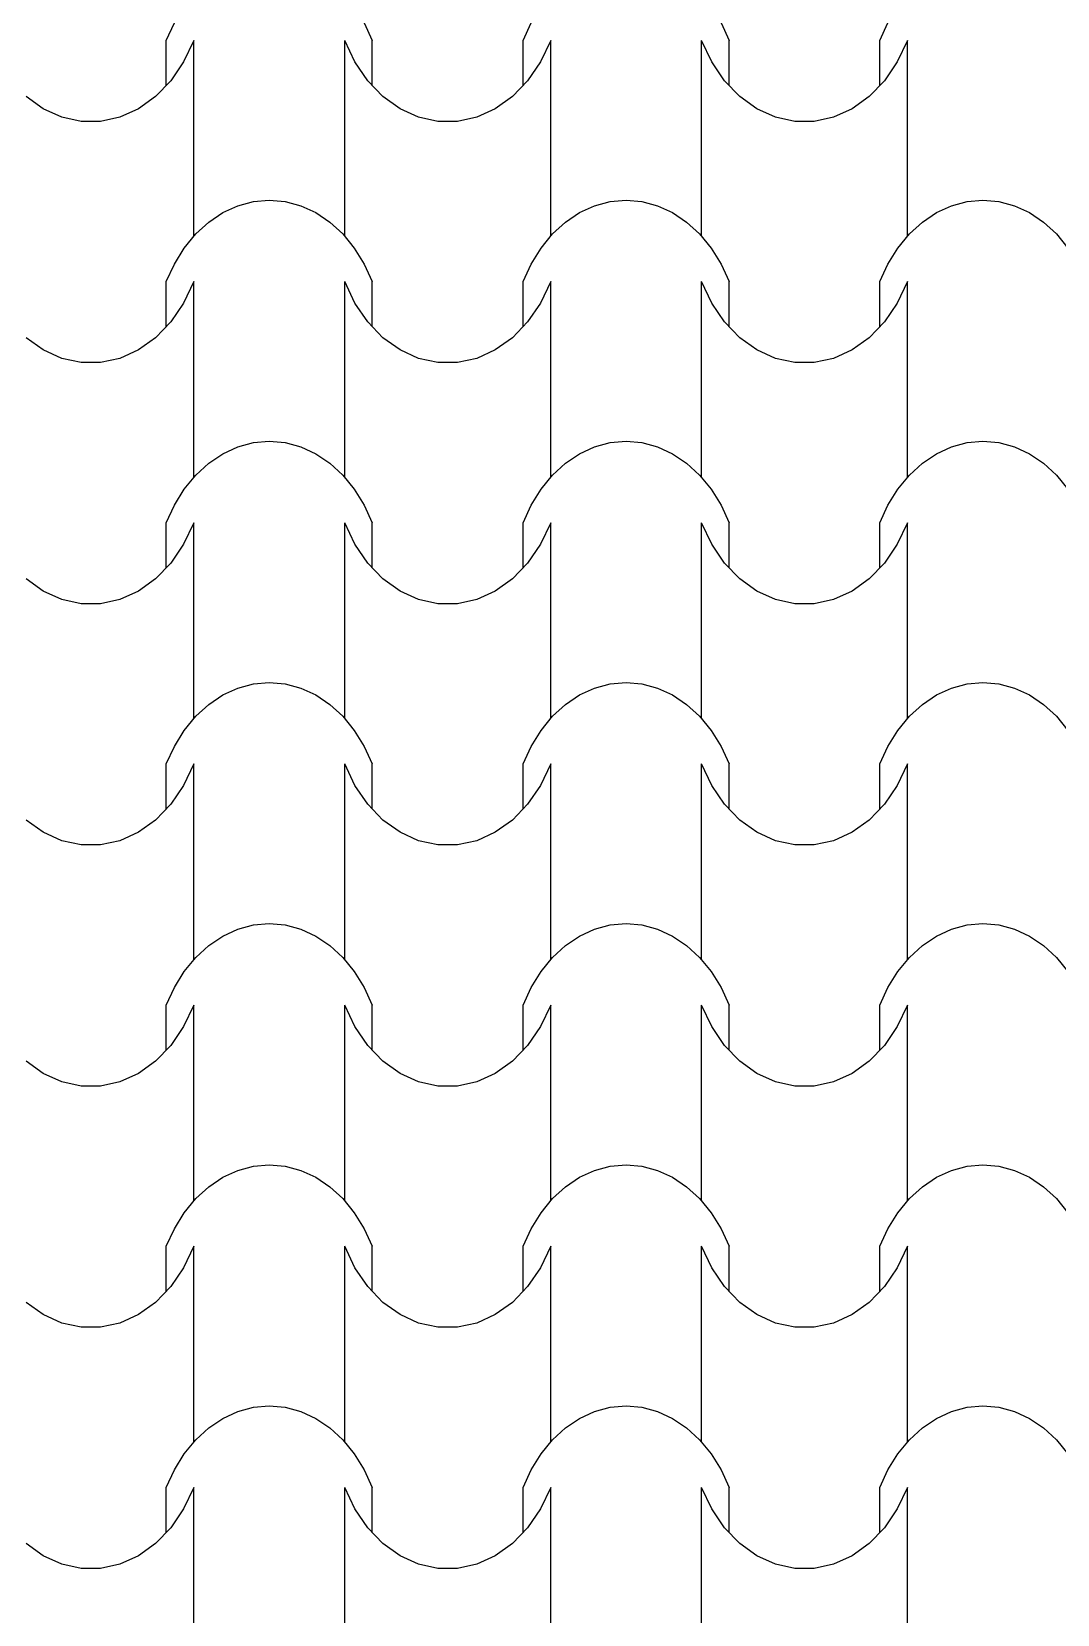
# Model space of a CAD drawing. Header units: millimetres. Extents: x 42452 to 2852333, y -419346 to 834876.
# Drawn here: x 2634989 to 2636931, y 666458 to 669453 of the extents above; entities that cross this region are included whole.
import ezdxf

# ---------------------------------------------------------------- set-up
doc = ezdxf.new("R2010")
doc.units = ezdxf.units.MM
doc.layers.add('memar', color=7, linetype='Continuous', lineweight=25)

msp = doc.modelspace()

# ---------------------------------------------------------------- linework, layer by layer
at = {"layer": 'memar', "color": 7, "linetype": 'Continuous', "lineweight": 25}
for p, q in [((2635244.28369, 669436.6031), (2635259.57311, 669469.84712)), ((2635619.02873, 669469.84712), (2635634.31815, 669436.6031)), ((2635919.84319, 669436.6031), (2635935.13261, 669469.84712)), ((2636294.58822, 669469.84712), (2636309.87764, 669436.6031)), ((2636595.40268, 669436.6031), (2636610.6921, 669469.84712)), ((2635244.28369, 669351.5191), (2635244.28369, 669436.6031)), ((2635296.5384, 669436.6031), (2635277.21924, 669396.0939)), ((2635296.5384, 669251.52941), (2635296.5384, 669436.6031)), ((2635582.06344, 669251.52941), (2635582.06344, 669436.6031)), ((2635601.3826, 669396.0939), (2635582.06344, 669436.6031)), ((2635634.31815, 669351.5191), (2635634.31815, 669436.6031)), ((2635919.84319, 669351.5191), (2635919.84319, 669436.6031)), ((2635972.0979, 669436.6031), (2635952.77873, 669396.0939)), ((2635972.0979, 669251.52941), (2635972.0979, 669436.6031)), ((2636257.62293, 669251.52941), (2636257.62293, 669436.6031)), ((2636276.9421, 669396.0939), (2636257.62293, 669436.6031)), ((2636309.87764, 669351.5191), (2636309.87764, 669436.6031)), ((2636595.40268, 669351.5191), (2636595.40268, 669436.6031)), ((2636647.65739, 669436.6031), (2636628.33823, 669396.0939)), ((2636647.65739, 669251.52941), (2636647.65739, 669436.6031)), ((2635277.21924, 669396.0939), (2635252.8015, 669360.36396)), ((2635625.80034, 669360.36396), (2635601.3826, 669396.0939)), ((2635952.77873, 669396.0939), (2635928.361, 669360.36396)), ((2636301.35983, 669360.36396), (2636276.9421, 669396.0939)), ((2636628.33823, 669396.0939), (2636603.92049, 669360.36396)), ((2635252.8015, 669360.36396), (2635223.99377, 669330.45013)), ((2635654.60807, 669330.45013), (2635625.80034, 669360.36396)), ((2635928.361, 669360.36396), (2635899.55327, 669330.45013)), ((2636330.16756, 669330.45013), (2636301.35983, 669360.36396)), ((2636603.92049, 669360.36396), (2636575.11276, 669330.45013)), ((2635011.41033, 669307.22049), (2634979.04857, 669330.45013)), ((2635223.99377, 669330.45013), (2635191.63202, 669307.22049)), ((2635686.96982, 669307.22049), (2635654.60807, 669330.45013)), ((2635899.55327, 669330.45013), (2635867.19152, 669307.22049)), ((2636362.52931, 669307.22049), (2636330.16756, 669330.45013)), ((2636575.11276, 669330.45013), (2636542.75101, 669307.22049)), ((2635046.387, 669291.34912), (2635011.41033, 669307.22049)), ((2635082.96361, 669283.29659), (2635046.387, 669291.34912)), ((2635156.65535, 669291.34912), (2635120.07874, 669283.29659)), ((2635191.63202, 669307.22049), (2635156.65535, 669291.34912)), ((2635721.94649, 669291.34912), (2635686.96982, 669307.22049)), ((2635758.5231, 669283.29659), (2635721.94649, 669291.34912)), ((2635832.21484, 669291.34912), (2635795.63823, 669283.29659)), ((2635867.19152, 669307.22049), (2635832.21484, 669291.34912)), ((2636397.50599, 669291.34912), (2636362.52931, 669307.22049)), ((2636434.0826, 669283.29659), (2636397.50599, 669291.34912)), ((2636507.77434, 669291.34912), (2636471.19773, 669283.29659)), ((2636542.75101, 669307.22049), (2636507.77434, 669291.34912)), ((2635101.52117, 669283.29659), (2635082.96361, 669283.29659)), ((2635120.07874, 669283.29659), (2635101.52117, 669283.29659)), ((2635777.08067, 669283.29659), (2635758.5231, 669283.29659)), ((2635795.63823, 669283.29659), (2635777.08067, 669283.29659)), ((2636452.64016, 669283.29659), (2636434.0826, 669283.29659)), ((2636471.19773, 669283.29659), (2636452.64016, 669283.29659)), ((2635296.5384, 669066.45572), (2635296.5384, 669251.52941)), ((2635582.06344, 669066.45572), (2635582.06344, 669251.52941)), ((2635972.0979, 669066.45572), (2635972.0979, 669251.52941)), ((2636257.62293, 669066.45572), (2636257.62293, 669251.52941)), ((2636647.65739, 669066.45572), (2636647.65739, 669251.52941)), ((2635324.62069, 669092.87159), (2635351.30972, 669110.85079)), ((2635351.30972, 669110.85079), (2635379.68578, 669123.9451)), ((2635379.68578, 669123.9451), (2635409.20484, 669131.90348)), ((2635409.20484, 669131.90348), (2635439.30092, 669134.57334)), ((2635439.30092, 669134.57334), (2635469.397, 669131.90348)), ((2635469.397, 669131.90348), (2635498.91606, 669123.9451)), ((2635498.91606, 669123.9451), (2635527.29213, 669110.85079)), ((2635527.29213, 669110.85079), (2635553.98115, 669092.87159)), ((2636000.18018, 669092.87159), (2636026.86921, 669110.85079)), ((2636026.86921, 669110.85079), (2636055.24528, 669123.9451)), ((2636055.24528, 669123.9451), (2636084.76433, 669131.90348)), ((2636084.76433, 669131.90348), (2636114.86041, 669134.57334)), ((2636114.86041, 669134.57334), (2636144.9565, 669131.90348)), ((2636144.9565, 669131.90348), (2636174.47555, 669123.9451)), ((2636174.47555, 669123.9451), (2636202.85162, 669110.85079)), ((2636202.85162, 669110.85079), (2636229.54065, 669092.87159)), ((2636675.73968, 669092.87159), (2636702.4287, 669110.85079)), ((2636702.4287, 669110.85079), (2636730.80477, 669123.9451)), ((2636730.80477, 669123.9451), (2636760.32383, 669131.90348)), ((2636760.32383, 669131.90348), (2636790.41991, 669134.57334)), ((2636790.41991, 669134.57334), (2636820.51599, 669131.90348)), ((2636820.51599, 669131.90348), (2636850.03505, 669123.9451)), ((2636850.03505, 669123.9451), (2636878.41111, 669110.85079)), ((2636878.41111, 669110.85079), (2636905.10014, 669092.87159)), ((2635300.13041, 669070.35222), (2635324.62069, 669092.87159)), ((2635553.98115, 669092.87159), (2635578.47143, 669070.35222)), ((2635975.6899, 669070.35222), (2636000.18018, 669092.87159)), ((2636229.54065, 669092.87159), (2636254.03093, 669070.35222)), ((2636651.2494, 669070.35222), (2636675.73968, 669092.87159)), ((2636905.10014, 669092.87159), (2636929.59042, 669070.35222)), ((2635278.30842, 669043.72445), (2635300.13041, 669070.35222)), ((2635578.47143, 669070.35222), (2635600.29342, 669043.72445)), ((2635953.86791, 669043.72445), (2635975.6899, 669070.35222)), ((2636254.03093, 669070.35222), (2636275.85292, 669043.72445)), ((2636629.42741, 669043.72445), (2636651.2494, 669070.35222)), ((2636929.59042, 669070.35222), (2636951.41241, 669043.72445)), ((2635259.57311, 669013.49879), (2635278.30842, 669043.72445)), ((2635600.29342, 669043.72445), (2635619.02873, 669013.49879)), ((2635935.13261, 669013.49879), (2635953.86791, 669043.72445)), ((2636275.85292, 669043.72445), (2636294.58822, 669013.49879)), ((2636610.6921, 669013.49879), (2636629.42741, 669043.72445)), ((2635244.28369, 668980.25476), (2635259.57311, 669013.49879)), ((2635619.02873, 669013.49879), (2635634.31815, 668980.25476)), ((2635919.84319, 668980.25476), (2635935.13261, 669013.49879)), ((2636294.58822, 669013.49879), (2636309.87764, 668980.25476)), ((2636595.40268, 668980.25476), (2636610.6921, 669013.49879)), ((2635244.28369, 668895.17076), (2635244.28369, 668980.25476)), ((2635296.5384, 668980.25476), (2635277.21924, 668939.74556)), ((2635296.5384, 668795.18107), (2635296.5384, 668980.25476)), ((2635582.06344, 668795.18107), (2635582.06344, 668980.25476)), ((2635601.3826, 668939.74556), (2635582.06344, 668980.25476)), ((2635634.31815, 668895.17076), (2635634.31815, 668980.25476)), ((2635919.84319, 668895.17076), (2635919.84319, 668980.25476)), ((2635972.0979, 668980.25476), (2635952.77873, 668939.74556)), ((2635972.0979, 668795.18107), (2635972.0979, 668980.25476)), ((2636257.62293, 668795.18107), (2636257.62293, 668980.25476)), ((2636276.9421, 668939.74556), (2636257.62293, 668980.25476)), ((2636309.87764, 668895.17076), (2636309.87764, 668980.25476)), ((2636595.40268, 668895.17076), (2636595.40268, 668980.25476)), ((2636647.65739, 668980.25476), (2636628.33823, 668939.74556)), ((2636647.65739, 668795.18107), (2636647.65739, 668980.25476)), ((2635277.21924, 668939.74556), (2635252.8015, 668904.01562)), ((2635625.80034, 668904.01562), (2635601.3826, 668939.74556)), ((2635952.77873, 668939.74556), (2635928.361, 668904.01562)), ((2636301.35983, 668904.01562), (2636276.9421, 668939.74556)), ((2636628.33823, 668939.74556), (2636603.92049, 668904.01562)), ((2635252.8015, 668904.01562), (2635223.99377, 668874.1018)), ((2635654.60807, 668874.1018), (2635625.80034, 668904.01562)), ((2635928.361, 668904.01562), (2635899.55327, 668874.1018)), ((2636330.16756, 668874.1018), (2636301.35983, 668904.01562)), ((2636603.92049, 668904.01562), (2636575.11276, 668874.1018)), ((2635011.41033, 668850.87215), (2634979.04857, 668874.1018)), ((2635223.99377, 668874.1018), (2635191.63202, 668850.87215)), ((2635686.96982, 668850.87215), (2635654.60807, 668874.1018)), ((2635899.55327, 668874.1018), (2635867.19152, 668850.87215)), ((2636362.52931, 668850.87215), (2636330.16756, 668874.1018)), ((2636575.11276, 668874.1018), (2636542.75101, 668850.87215)), ((2635046.387, 668835.00078), (2635011.41033, 668850.87215)), ((2635191.63202, 668850.87215), (2635156.65535, 668835.00078)), ((2635721.94649, 668835.00078), (2635686.96982, 668850.87215)), ((2635867.19152, 668850.87215), (2635832.21484, 668835.00078)), ((2636397.50599, 668835.00078), (2636362.52931, 668850.87215)), ((2636542.75101, 668850.87215), (2636507.77434, 668835.00078)), ((2635082.96361, 668826.94826), (2635046.387, 668835.00078)), ((2635101.52117, 668826.94826), (2635082.96361, 668826.94826)), ((2635120.07874, 668826.94826), (2635101.52117, 668826.94826)), ((2635156.65535, 668835.00078), (2635120.07874, 668826.94826)), ((2635758.5231, 668826.94826), (2635721.94649, 668835.00078)), ((2635777.08067, 668826.94826), (2635758.5231, 668826.94826)), ((2635795.63823, 668826.94826), (2635777.08067, 668826.94826)), ((2635832.21484, 668835.00078), (2635795.63823, 668826.94826)), ((2636434.0826, 668826.94826), (2636397.50599, 668835.00078)), ((2636452.64016, 668826.94826), (2636434.0826, 668826.94826)), ((2636471.19773, 668826.94826), (2636452.64016, 668826.94826)), ((2636507.77434, 668835.00078), (2636471.19773, 668826.94826)), ((2635296.5384, 668610.10739), (2635296.5384, 668795.18107)), ((2635582.06344, 668610.10739), (2635582.06344, 668795.18107)), ((2635972.0979, 668610.10739), (2635972.0979, 668795.18107)), ((2636257.62293, 668610.10739), (2636257.62293, 668795.18107)), ((2636647.65739, 668610.10739), (2636647.65739, 668795.18107)), ((2635351.30972, 668654.50245), (2635379.68578, 668667.59677)), ((2635379.68578, 668667.59677), (2635409.20484, 668675.55514)), ((2635409.20484, 668675.55514), (2635439.30092, 668678.225)), ((2635439.30092, 668678.225), (2635469.397, 668675.55514)), ((2635469.397, 668675.55514), (2635498.91606, 668667.59677)), ((2635498.91606, 668667.59677), (2635527.29213, 668654.50245)), ((2636026.86921, 668654.50245), (2636055.24528, 668667.59677)), ((2636055.24528, 668667.59677), (2636084.76433, 668675.55514)), ((2636084.76433, 668675.55514), (2636114.86041, 668678.225)), ((2636114.86041, 668678.225), (2636144.9565, 668675.55514)), ((2636144.9565, 668675.55514), (2636174.47555, 668667.59677)), ((2636174.47555, 668667.59677), (2636202.85162, 668654.50245)), ((2636702.4287, 668654.50245), (2636730.80477, 668667.59677)), ((2636730.80477, 668667.59677), (2636760.32383, 668675.55514)), ((2636760.32383, 668675.55514), (2636790.41991, 668678.225)), ((2636790.41991, 668678.225), (2636820.51599, 668675.55514)), ((2636820.51599, 668675.55514), (2636850.03505, 668667.59677)), ((2636850.03505, 668667.59677), (2636878.41111, 668654.50245)), ((2635300.13041, 668614.00389), (2635324.62069, 668636.52326)), ((2635324.62069, 668636.52326), (2635351.30972, 668654.50245)), ((2635527.29213, 668654.50245), (2635553.98115, 668636.52326)), ((2635553.98115, 668636.52326), (2635578.47143, 668614.00389)), ((2635975.6899, 668614.00389), (2636000.18018, 668636.52326)), ((2636000.18018, 668636.52326), (2636026.86921, 668654.50245)), ((2636202.85162, 668654.50245), (2636229.54065, 668636.52326)), ((2636229.54065, 668636.52326), (2636254.03093, 668614.00389)), ((2636651.2494, 668614.00389), (2636675.73968, 668636.52326)), ((2636675.73968, 668636.52326), (2636702.4287, 668654.50245)), ((2636878.41111, 668654.50245), (2636905.10014, 668636.52326)), ((2636905.10014, 668636.52326), (2636929.59042, 668614.00389)), ((2635278.30842, 668587.37611), (2635300.13041, 668614.00389)), ((2635578.47143, 668614.00389), (2635600.29342, 668587.37611)), ((2635953.86791, 668587.37611), (2635975.6899, 668614.00389)), ((2636254.03093, 668614.00389), (2636275.85292, 668587.37611)), ((2636629.42741, 668587.37611), (2636651.2494, 668614.00389)), ((2636929.59042, 668614.00389), (2636951.41241, 668587.37611)), ((2635259.57311, 668557.15045), (2635278.30842, 668587.37611)), ((2635600.29342, 668587.37611), (2635619.02873, 668557.15045)), ((2635935.13261, 668557.15045), (2635953.86791, 668587.37611)), ((2636275.85292, 668587.37611), (2636294.58822, 668557.15045)), ((2636610.6921, 668557.15045), (2636629.42741, 668587.37611)), ((2635244.28369, 668523.90642), (2635259.57311, 668557.15045)), ((2635619.02873, 668557.15045), (2635634.31815, 668523.90642)), ((2635919.84319, 668523.90642), (2635935.13261, 668557.15045)), ((2636294.58822, 668557.15045), (2636309.87764, 668523.90642)), ((2636595.40268, 668523.90642), (2636610.6921, 668557.15045)), ((2635244.28369, 668438.82243), (2635244.28369, 668523.90642)), ((2635296.5384, 668523.90642), (2635277.21924, 668483.39722)), ((2635296.5384, 668338.83274), (2635296.5384, 668523.90642)), ((2635582.06344, 668338.83274), (2635582.06344, 668523.90642)), ((2635601.3826, 668483.39722), (2635582.06344, 668523.90642)), ((2635634.31815, 668438.82243), (2635634.31815, 668523.90642)), ((2635919.84319, 668438.82243), (2635919.84319, 668523.90642)), ((2635972.0979, 668523.90642), (2635952.77873, 668483.39722)), ((2635972.0979, 668338.83274), (2635972.0979, 668523.90642)), ((2636257.62293, 668338.83274), (2636257.62293, 668523.90642)), ((2636276.9421, 668483.39722), (2636257.62293, 668523.90642)), ((2636309.87764, 668438.82243), (2636309.87764, 668523.90642)), ((2636595.40268, 668438.82243), (2636595.40268, 668523.90642)), ((2636647.65739, 668523.90642), (2636628.33823, 668483.39722)), ((2636647.65739, 668338.83274), (2636647.65739, 668523.90642)), ((2635277.21924, 668483.39722), (2635252.8015, 668447.66729)), ((2635625.80034, 668447.66729), (2635601.3826, 668483.39722)), ((2635952.77873, 668483.39722), (2635928.361, 668447.66729)), ((2636301.35983, 668447.66729), (2636276.9421, 668483.39722)), ((2636628.33823, 668483.39722), (2636603.92049, 668447.66729)), ((2635252.8015, 668447.66729), (2635223.99377, 668417.75346)), ((2635654.60807, 668417.75346), (2635625.80034, 668447.66729)), ((2635928.361, 668447.66729), (2635899.55327, 668417.75346)), ((2636330.16756, 668417.75346), (2636301.35983, 668447.66729)), ((2636603.92049, 668447.66729), (2636575.11276, 668417.75346)), ((2635011.41033, 668394.52381), (2634979.04857, 668417.75346)), ((2635046.387, 668378.65244), (2635011.41033, 668394.52381)), ((2635191.63202, 668394.52381), (2635156.65535, 668378.65244)), ((2635223.99377, 668417.75346), (2635191.63202, 668394.52381)), ((2635686.96982, 668394.52381), (2635654.60807, 668417.75346)), ((2635721.94649, 668378.65244), (2635686.96982, 668394.52381)), ((2635867.19152, 668394.52381), (2635832.21484, 668378.65244)), ((2635899.55327, 668417.75346), (2635867.19152, 668394.52381)), ((2636362.52931, 668394.52381), (2636330.16756, 668417.75346)), ((2636397.50599, 668378.65244), (2636362.52931, 668394.52381)), ((2636542.75101, 668394.52381), (2636507.77434, 668378.65244)), ((2636575.11276, 668417.75346), (2636542.75101, 668394.52381)), ((2635082.96361, 668370.59992), (2635046.387, 668378.65244)), ((2635101.52117, 668370.59992), (2635082.96361, 668370.59992)), ((2635120.07874, 668370.59992), (2635101.52117, 668370.59992)), ((2635156.65535, 668378.65244), (2635120.07874, 668370.59992)), ((2635758.5231, 668370.59992), (2635721.94649, 668378.65244)), ((2635777.08067, 668370.59992), (2635758.5231, 668370.59992)), ((2635795.63823, 668370.59992), (2635777.08067, 668370.59992)), ((2635832.21484, 668378.65244), (2635795.63823, 668370.59992)), ((2636434.0826, 668370.59992), (2636397.50599, 668378.65244)), ((2636452.64016, 668370.59992), (2636434.0826, 668370.59992)), ((2636471.19773, 668370.59992), (2636452.64016, 668370.59992)), ((2636507.77434, 668378.65244), (2636471.19773, 668370.59992)), ((2635296.5384, 668153.75905), (2635296.5384, 668338.83274)), ((2635582.06344, 668153.75905), (2635582.06344, 668338.83274)), ((2635972.0979, 668153.75905), (2635972.0979, 668338.83274)), ((2636257.62293, 668153.75905), (2636257.62293, 668338.83274)), ((2636647.65739, 668153.75905), (2636647.65739, 668338.83274)), ((2635379.68578, 668211.24843), (2635409.20484, 668219.20681)), ((2635409.20484, 668219.20681), (2635439.30092, 668221.87666)), ((2635439.30092, 668221.87666), (2635469.397, 668219.20681)), ((2635469.397, 668219.20681), (2635498.91606, 668211.24843)), ((2636055.24528, 668211.24843), (2636084.76433, 668219.20681)), ((2636084.76433, 668219.20681), (2636114.86041, 668221.87666)), ((2636114.86041, 668221.87666), (2636144.9565, 668219.20681)), ((2636144.9565, 668219.20681), (2636174.47555, 668211.24843)), ((2636730.80477, 668211.24843), (2636760.32383, 668219.20681)), ((2636760.32383, 668219.20681), (2636790.41991, 668221.87666)), ((2636790.41991, 668221.87666), (2636820.51599, 668219.20681)), ((2636820.51599, 668219.20681), (2636850.03505, 668211.24843)), ((2635324.62069, 668180.17492), (2635351.30972, 668198.15412)), ((2635351.30972, 668198.15412), (2635379.68578, 668211.24843)), ((2635498.91606, 668211.24843), (2635527.29213, 668198.15412)), ((2635527.29213, 668198.15412), (2635553.98115, 668180.17492)), ((2636000.18018, 668180.17492), (2636026.86921, 668198.15412)), ((2636026.86921, 668198.15412), (2636055.24528, 668211.24843)), ((2636174.47555, 668211.24843), (2636202.85162, 668198.15412)), ((2636202.85162, 668198.15412), (2636229.54065, 668180.17492)), ((2636675.73968, 668180.17492), (2636702.4287, 668198.15412)), ((2636702.4287, 668198.15412), (2636730.80477, 668211.24843)), ((2636850.03505, 668211.24843), (2636878.41111, 668198.15412)), ((2636878.41111, 668198.15412), (2636905.10014, 668180.17492)), ((2635278.30842, 668131.02777), (2635300.13041, 668157.65555)), ((2635300.13041, 668157.65555), (2635324.62069, 668180.17492)), ((2635553.98115, 668180.17492), (2635578.47143, 668157.65555)), ((2635578.47143, 668157.65555), (2635600.29342, 668131.02777)), ((2635953.86791, 668131.02777), (2635975.6899, 668157.65555)), ((2635975.6899, 668157.65555), (2636000.18018, 668180.17492)), ((2636229.54065, 668180.17492), (2636254.03093, 668157.65555)), ((2636254.03093, 668157.65555), (2636275.85292, 668131.02777)), ((2636629.42741, 668131.02777), (2636651.2494, 668157.65555)), ((2636651.2494, 668157.65555), (2636675.73968, 668180.17492)), ((2636905.10014, 668180.17492), (2636929.59042, 668157.65555)), ((2636929.59042, 668157.65555), (2636951.41241, 668131.02777)), ((2635259.57311, 668100.80211), (2635278.30842, 668131.02777)), ((2635600.29342, 668131.02777), (2635619.02873, 668100.80211)), ((2635935.13261, 668100.80211), (2635953.86791, 668131.02777)), ((2636275.85292, 668131.02777), (2636294.58822, 668100.80211)), ((2636610.6921, 668100.80211), (2636629.42741, 668131.02777)), ((2635244.28369, 668067.55809), (2635259.57311, 668100.80211)), ((2635619.02873, 668100.80211), (2635634.31815, 668067.55809)), ((2635919.84319, 668067.55809), (2635935.13261, 668100.80211)), ((2636294.58822, 668100.80211), (2636309.87764, 668067.55809)), ((2636595.40268, 668067.55809), (2636610.6921, 668100.80211)), ((2635244.28369, 667982.47409), (2635244.28369, 668067.55809)), ((2635296.5384, 668067.55809), (2635277.21924, 668027.04888)), ((2635296.5384, 667882.4844), (2635296.5384, 668067.55809)), ((2635582.06344, 667882.4844), (2635582.06344, 668067.55809)), ((2635601.3826, 668027.04888), (2635582.06344, 668067.55809)), ((2635634.31815, 667982.47409), (2635634.31815, 668067.55809)), ((2635919.84319, 667982.47409), (2635919.84319, 668067.55809)), ((2635972.0979, 668067.55809), (2635952.77873, 668027.04888)), ((2635972.0979, 667882.4844), (2635972.0979, 668067.55809)), ((2636257.62293, 667882.4844), (2636257.62293, 668067.55809)), ((2636276.9421, 668027.04888), (2636257.62293, 668067.55809)), ((2636309.87764, 667982.47409), (2636309.87764, 668067.55809)), ((2636595.40268, 667982.47409), (2636595.40268, 668067.55809)), ((2636647.65739, 668067.55809), (2636628.33823, 668027.04888)), ((2636647.65739, 667882.4844), (2636647.65739, 668067.55809)), ((2635277.21924, 668027.04888), (2635252.8015, 667991.31895)), ((2635625.80034, 667991.31895), (2635601.3826, 668027.04888)), ((2635952.77873, 668027.04888), (2635928.361, 667991.31895)), ((2636301.35983, 667991.31895), (2636276.9421, 668027.04888)), ((2636628.33823, 668027.04888), (2636603.92049, 667991.31895)), ((2635252.8015, 667991.31895), (2635223.99377, 667961.40512)), ((2635654.60807, 667961.40512), (2635625.80034, 667991.31895)), ((2635928.361, 667991.31895), (2635899.55327, 667961.40512)), ((2636330.16756, 667961.40512), (2636301.35983, 667991.31895)), ((2636603.92049, 667991.31895), (2636575.11276, 667961.40512)), ((2635011.41033, 667938.17548), (2634979.04857, 667961.40512)), ((2635223.99377, 667961.40512), (2635191.63202, 667938.17548)), ((2635686.96982, 667938.17548), (2635654.60807, 667961.40512)), ((2635899.55327, 667961.40512), (2635867.19152, 667938.17548)), ((2636362.52931, 667938.17548), (2636330.16756, 667961.40512)), ((2636575.11276, 667961.40512), (2636542.75101, 667938.17548)), ((2635046.387, 667922.30411), (2635011.41033, 667938.17548)), ((2635082.96361, 667914.25158), (2635046.387, 667922.30411)), ((2635101.52117, 667914.25158), (2635082.96361, 667914.25158)), ((2635120.07874, 667914.25158), (2635101.52117, 667914.25158)), ((2635156.65535, 667922.30411), (2635120.07874, 667914.25158)), ((2635191.63202, 667938.17548), (2635156.65535, 667922.30411)), ((2635721.94649, 667922.30411), (2635686.96982, 667938.17548)), ((2635758.5231, 667914.25158), (2635721.94649, 667922.30411)), ((2635777.08067, 667914.25158), (2635758.5231, 667914.25158)), ((2635795.63823, 667914.25158), (2635777.08067, 667914.25158)), ((2635832.21484, 667922.30411), (2635795.63823, 667914.25158)), ((2635867.19152, 667938.17548), (2635832.21484, 667922.30411)), ((2636397.50599, 667922.30411), (2636362.52931, 667938.17548)), ((2636434.0826, 667914.25158), (2636397.50599, 667922.30411)), ((2636452.64016, 667914.25158), (2636434.0826, 667914.25158)), ((2636471.19773, 667914.25158), (2636452.64016, 667914.25158)), ((2636507.77434, 667922.30411), (2636471.19773, 667914.25158)), ((2636542.75101, 667938.17548), (2636507.77434, 667922.30411)), ((2635296.5384, 667697.41071), (2635296.5384, 667882.4844)), ((2635582.06344, 667697.41071), (2635582.06344, 667882.4844)), ((2635972.0979, 667697.41071), (2635972.0979, 667882.4844)), ((2636257.62293, 667697.41071), (2636257.62293, 667882.4844)), ((2636647.65739, 667697.41071), (2636647.65739, 667882.4844)), ((2635409.20484, 667762.85847), (2635439.30092, 667765.52833)), ((2635439.30092, 667765.52833), (2635469.397, 667762.85847)), ((2636084.76433, 667762.85847), (2636114.86041, 667765.52833)), ((2636114.86041, 667765.52833), (2636144.9565, 667762.85847)), ((2636760.32383, 667762.85847), (2636790.41991, 667765.52833)), ((2636790.41991, 667765.52833), (2636820.51599, 667762.85847)), ((2635324.62069, 667723.82658), (2635351.30972, 667741.80578)), ((2635351.30972, 667741.80578), (2635379.68578, 667754.90009)), ((2635379.68578, 667754.90009), (2635409.20484, 667762.85847)), ((2635469.397, 667762.85847), (2635498.91606, 667754.90009)), ((2635498.91606, 667754.90009), (2635527.29213, 667741.80578)), ((2635527.29213, 667741.80578), (2635553.98115, 667723.82658)), ((2636000.18018, 667723.82658), (2636026.86921, 667741.80578)), ((2636026.86921, 667741.80578), (2636055.24528, 667754.90009)), ((2636055.24528, 667754.90009), (2636084.76433, 667762.85847)), ((2636144.9565, 667762.85847), (2636174.47555, 667754.90009)), ((2636174.47555, 667754.90009), (2636202.85162, 667741.80578)), ((2636202.85162, 667741.80578), (2636229.54065, 667723.82658)), ((2636675.73968, 667723.82658), (2636702.4287, 667741.80578)), ((2636702.4287, 667741.80578), (2636730.80477, 667754.90009)), ((2636730.80477, 667754.90009), (2636760.32383, 667762.85847)), ((2636820.51599, 667762.85847), (2636850.03505, 667754.90009)), ((2636850.03505, 667754.90009), (2636878.41111, 667741.80578)), ((2636878.41111, 667741.80578), (2636905.10014, 667723.82658)), ((2635300.13041, 667701.30721), (2635324.62069, 667723.82658)), ((2635553.98115, 667723.82658), (2635578.47143, 667701.30721)), ((2635975.6899, 667701.30721), (2636000.18018, 667723.82658)), ((2636229.54065, 667723.82658), (2636254.03093, 667701.30721)), ((2636651.2494, 667701.30721), (2636675.73968, 667723.82658)), ((2636905.10014, 667723.82658), (2636929.59042, 667701.30721)), ((2635259.57311, 667644.45378), (2635278.30842, 667674.67944)), ((2635278.30842, 667674.67944), (2635300.13041, 667701.30721)), ((2635578.47143, 667701.30721), (2635600.29342, 667674.67944)), ((2635600.29342, 667674.67944), (2635619.02873, 667644.45378)), ((2635935.13261, 667644.45378), (2635953.86791, 667674.67944)), ((2635953.86791, 667674.67944), (2635975.6899, 667701.30721)), ((2636254.03093, 667701.30721), (2636275.85292, 667674.67944)), ((2636275.85292, 667674.67944), (2636294.58822, 667644.45378)), ((2636610.6921, 667644.45378), (2636629.42741, 667674.67944)), ((2636629.42741, 667674.67944), (2636651.2494, 667701.30721)), ((2636929.59042, 667701.30721), (2636951.41241, 667674.67944)), ((2635244.28369, 667611.20975), (2635259.57311, 667644.45378)), ((2635619.02873, 667644.45378), (2635634.31815, 667611.20975)), ((2635919.84319, 667611.20975), (2635935.13261, 667644.45378)), ((2636294.58822, 667644.45378), (2636309.87764, 667611.20975)), ((2636595.40268, 667611.20975), (2636610.6921, 667644.45378)), ((2635244.28369, 667526.12575), (2635244.28369, 667611.20975)), ((2635296.5384, 667611.20975), (2635277.21924, 667570.70055)), ((2635296.5384, 667426.13606), (2635296.5384, 667611.20975)), ((2635582.06344, 667426.13606), (2635582.06344, 667611.20975)), ((2635601.3826, 667570.70055), (2635582.06344, 667611.20975)), ((2635634.31815, 667526.12575), (2635634.31815, 667611.20975)), ((2635919.84319, 667526.12575), (2635919.84319, 667611.20975)), ((2635972.0979, 667611.20975), (2635952.77873, 667570.70055)), ((2635972.0979, 667426.13606), (2635972.0979, 667611.20975)), ((2636257.62293, 667426.13606), (2636257.62293, 667611.20975)), ((2636276.9421, 667570.70055), (2636257.62293, 667611.20975)), ((2636309.87764, 667526.12575), (2636309.87764, 667611.20975)), ((2636595.40268, 667526.12575), (2636595.40268, 667611.20975)), ((2636647.65739, 667611.20975), (2636628.33823, 667570.70055)), ((2636647.65739, 667426.13606), (2636647.65739, 667611.20975)), ((2635277.21924, 667570.70055), (2635252.8015, 667534.97061)), ((2635625.80034, 667534.97061), (2635601.3826, 667570.70055)), ((2635952.77873, 667570.70055), (2635928.361, 667534.97061)), ((2636301.35983, 667534.97061), (2636276.9421, 667570.70055)), ((2636628.33823, 667570.70055), (2636603.92049, 667534.97061)), ((2635252.8015, 667534.97061), (2635223.99377, 667505.05679)), ((2635654.60807, 667505.05679), (2635625.80034, 667534.97061)), ((2635928.361, 667534.97061), (2635899.55327, 667505.05679)), ((2636330.16756, 667505.05679), (2636301.35983, 667534.97061)), ((2636603.92049, 667534.97061), (2636575.11276, 667505.05679)), ((2635011.41033, 667481.82714), (2634979.04857, 667505.05679)), ((2635223.99377, 667505.05679), (2635191.63202, 667481.82714)), ((2635686.96982, 667481.82714), (2635654.60807, 667505.05679)), ((2635899.55327, 667505.05679), (2635867.19152, 667481.82714)), ((2636362.52931, 667481.82714), (2636330.16756, 667505.05679)), ((2636575.11276, 667505.05679), (2636542.75101, 667481.82714)), ((2635046.387, 667465.95577), (2635011.41033, 667481.82714)), ((2635082.96361, 667457.90325), (2635046.387, 667465.95577)), ((2635156.65535, 667465.95577), (2635120.07874, 667457.90325)), ((2635191.63202, 667481.82714), (2635156.65535, 667465.95577)), ((2635721.94649, 667465.95577), (2635686.96982, 667481.82714)), ((2635758.5231, 667457.90325), (2635721.94649, 667465.95577)), ((2635832.21484, 667465.95577), (2635795.63823, 667457.90325)), ((2635867.19152, 667481.82714), (2635832.21484, 667465.95577)), ((2636397.50599, 667465.95577), (2636362.52931, 667481.82714)), ((2636434.0826, 667457.90325), (2636397.50599, 667465.95577)), ((2636507.77434, 667465.95577), (2636471.19773, 667457.90325)), ((2636542.75101, 667481.82714), (2636507.77434, 667465.95577)), ((2635101.52117, 667457.90325), (2635082.96361, 667457.90325)), ((2635120.07874, 667457.90325), (2635101.52117, 667457.90325)), ((2635777.08067, 667457.90325), (2635758.5231, 667457.90325)), ((2635795.63823, 667457.90325), (2635777.08067, 667457.90325)), ((2636452.64016, 667457.90325), (2636434.0826, 667457.90325)), ((2636471.19773, 667457.90325), (2636452.64016, 667457.90325)), ((2635296.5384, 667241.06238), (2635296.5384, 667426.13606)), ((2635582.06344, 667241.06238), (2635582.06344, 667426.13606)), ((2635972.0979, 667241.06238), (2635972.0979, 667426.13606)), ((2636257.62293, 667241.06238), (2636257.62293, 667426.13606)), ((2636647.65739, 667241.06238), (2636647.65739, 667426.13606)), ((2635324.62069, 667267.47824), (2635351.30972, 667285.45744)), ((2635351.30972, 667285.45744), (2635379.68578, 667298.55176)), ((2635379.68578, 667298.55176), (2635409.20484, 667306.51013)), ((2635409.20484, 667306.51013), (2635439.30092, 667309.17999)), ((2635439.30092, 667309.17999), (2635469.397, 667306.51013)), ((2635469.397, 667306.51013), (2635498.91606, 667298.55176)), ((2635498.91606, 667298.55176), (2635527.29213, 667285.45744)), ((2635527.29213, 667285.45744), (2635553.98115, 667267.47824)), ((2636000.18018, 667267.47824), (2636026.86921, 667285.45744)), ((2636026.86921, 667285.45744), (2636055.24528, 667298.55176)), ((2636055.24528, 667298.55176), (2636084.76433, 667306.51013)), ((2636084.76433, 667306.51013), (2636114.86041, 667309.17999)), ((2636114.86041, 667309.17999), (2636144.9565, 667306.51013)), ((2636144.9565, 667306.51013), (2636174.47555, 667298.55176)), ((2636174.47555, 667298.55176), (2636202.85162, 667285.45744)), ((2636202.85162, 667285.45744), (2636229.54065, 667267.47824)), ((2636675.73968, 667267.47824), (2636702.4287, 667285.45744)), ((2636702.4287, 667285.45744), (2636730.80477, 667298.55176)), ((2636730.80477, 667298.55176), (2636760.32383, 667306.51013)), ((2636760.32383, 667306.51013), (2636790.41991, 667309.17999)), ((2636790.41991, 667309.17999), (2636820.51599, 667306.51013)), ((2636820.51599, 667306.51013), (2636850.03505, 667298.55176)), ((2636850.03505, 667298.55176), (2636878.41111, 667285.45744)), ((2636878.41111, 667285.45744), (2636905.10014, 667267.47824)), ((2635300.13041, 667244.95888), (2635324.62069, 667267.47824)), ((2635553.98115, 667267.47824), (2635578.47143, 667244.95888)), ((2635975.6899, 667244.95888), (2636000.18018, 667267.47824)), ((2636229.54065, 667267.47824), (2636254.03093, 667244.95888)), ((2636651.2494, 667244.95888), (2636675.73968, 667267.47824)), ((2636905.10014, 667267.47824), (2636929.59042, 667244.95888)), ((2635278.30842, 667218.3311), (2635300.13041, 667244.95888)), ((2635578.47143, 667244.95888), (2635600.29342, 667218.3311)), ((2635953.86791, 667218.3311), (2635975.6899, 667244.95888)), ((2636254.03093, 667244.95888), (2636275.85292, 667218.3311)), ((2636629.42741, 667218.3311), (2636651.2494, 667244.95888)), ((2636929.59042, 667244.95888), (2636951.41241, 667218.3311)), ((2635259.57311, 667188.10544), (2635278.30842, 667218.3311)), ((2635600.29342, 667218.3311), (2635619.02873, 667188.10544)), ((2635935.13261, 667188.10544), (2635953.86791, 667218.3311)), ((2636275.85292, 667218.3311), (2636294.58822, 667188.10544)), ((2636610.6921, 667188.10544), (2636629.42741, 667218.3311)), ((2635244.28369, 667154.86141), (2635259.57311, 667188.10544)), ((2635619.02873, 667188.10544), (2635634.31815, 667154.86141)), ((2635919.84319, 667154.86141), (2635935.13261, 667188.10544)), ((2636294.58822, 667188.10544), (2636309.87764, 667154.86141)), ((2636595.40268, 667154.86141), (2636610.6921, 667188.10544)), ((2635244.28369, 667069.77742), (2635244.28369, 667154.86141)), ((2635296.5384, 667154.86141), (2635277.21924, 667114.35221)), ((2635296.5384, 666969.78772), (2635296.5384, 667154.86141)), ((2635582.06344, 666969.78772), (2635582.06344, 667154.86141)), ((2635601.3826, 667114.35221), (2635582.06344, 667154.86141)), ((2635634.31815, 667069.77742), (2635634.31815, 667154.86141)), ((2635919.84319, 667069.77742), (2635919.84319, 667154.86141)), ((2635972.0979, 667154.86141), (2635952.77873, 667114.35221)), ((2635972.0979, 666969.78772), (2635972.0979, 667154.86141)), ((2636257.62293, 666969.78772), (2636257.62293, 667154.86141)), ((2636276.9421, 667114.35221), (2636257.62293, 667154.86141)), ((2636309.87764, 667069.77742), (2636309.87764, 667154.86141)), ((2636595.40268, 667069.77742), (2636595.40268, 667154.86141)), ((2636647.65739, 667154.86141), (2636628.33823, 667114.35221)), ((2636647.65739, 666969.78772), (2636647.65739, 667154.86141)), ((2635277.21924, 667114.35221), (2635252.8015, 667078.62228)), ((2635625.80034, 667078.62228), (2635601.3826, 667114.35221)), ((2635952.77873, 667114.35221), (2635928.361, 667078.62228)), ((2636301.35983, 667078.62228), (2636276.9421, 667114.35221)), ((2636628.33823, 667114.35221), (2636603.92049, 667078.62228)), ((2635252.8015, 667078.62228), (2635223.99377, 667048.70845)), ((2635654.60807, 667048.70845), (2635625.80034, 667078.62228)), ((2635928.361, 667078.62228), (2635899.55327, 667048.70845)), ((2636330.16756, 667048.70845), (2636301.35983, 667078.62228)), ((2636603.92049, 667078.62228), (2636575.11276, 667048.70845)), ((2635011.41033, 667025.4788), (2634979.04857, 667048.70845)), ((2635223.99377, 667048.70845), (2635191.63202, 667025.4788)), ((2635686.96982, 667025.4788), (2635654.60807, 667048.70845)), ((2635899.55327, 667048.70845), (2635867.19152, 667025.4788)), ((2636362.52931, 667025.4788), (2636330.16756, 667048.70845)), ((2636575.11276, 667048.70845), (2636542.75101, 667025.4788)), ((2635046.387, 667009.60743), (2635011.41033, 667025.4788)), ((2635191.63202, 667025.4788), (2635156.65535, 667009.60743)), ((2635721.94649, 667009.60743), (2635686.96982, 667025.4788)), ((2635867.19152, 667025.4788), (2635832.21484, 667009.60743)), ((2636397.50599, 667009.60743), (2636362.52931, 667025.4788)), ((2636542.75101, 667025.4788), (2636507.77434, 667009.60743)), ((2635082.96361, 667001.55491), (2635046.387, 667009.60743)), ((2635101.52117, 667001.55491), (2635082.96361, 667001.55491)), ((2635120.07874, 667001.55491), (2635101.52117, 667001.55491)), ((2635156.65535, 667009.60743), (2635120.07874, 667001.55491)), ((2635758.5231, 667001.55491), (2635721.94649, 667009.60743)), ((2635777.08067, 667001.55491), (2635758.5231, 667001.55491)), ((2635795.63823, 667001.55491), (2635777.08067, 667001.55491)), ((2635832.21484, 667009.60743), (2635795.63823, 667001.55491)), ((2636434.0826, 667001.55491), (2636397.50599, 667009.60743)), ((2636452.64016, 667001.55491), (2636434.0826, 667001.55491)), ((2636471.19773, 667001.55491), (2636452.64016, 667001.55491)), ((2636507.77434, 667009.60743), (2636471.19773, 667001.55491)), ((2635296.5384, 666784.71404), (2635296.5384, 666969.78772)), ((2635582.06344, 666784.71404), (2635582.06344, 666969.78772)), ((2635972.0979, 666784.71404), (2635972.0979, 666969.78772)), ((2636257.62293, 666784.71404), (2636257.62293, 666969.78772)), ((2636647.65739, 666784.71404), (2636647.65739, 666969.78772)), ((2635351.30972, 666829.1091), (2635379.68578, 666842.20342)), ((2635379.68578, 666842.20342), (2635409.20484, 666850.1618)), ((2635409.20484, 666850.1618), (2635439.30092, 666852.83165)), ((2635439.30092, 666852.83165), (2635469.397, 666850.1618)), ((2635469.397, 666850.1618), (2635498.91606, 666842.20342)), ((2635498.91606, 666842.20342), (2635527.29213, 666829.1091)), ((2636026.86921, 666829.1091), (2636055.24528, 666842.20342)), ((2636055.24528, 666842.20342), (2636084.76433, 666850.1618)), ((2636084.76433, 666850.1618), (2636114.86041, 666852.83165)), ((2636114.86041, 666852.83165), (2636144.9565, 666850.1618)), ((2636144.9565, 666850.1618), (2636174.47555, 666842.20342)), ((2636174.47555, 666842.20342), (2636202.85162, 666829.1091)), ((2636702.4287, 666829.1091), (2636730.80477, 666842.20342)), ((2636730.80477, 666842.20342), (2636760.32383, 666850.1618)), ((2636760.32383, 666850.1618), (2636790.41991, 666852.83165)), ((2636790.41991, 666852.83165), (2636820.51599, 666850.1618)), ((2636820.51599, 666850.1618), (2636850.03505, 666842.20342)), ((2636850.03505, 666842.20342), (2636878.41111, 666829.1091)), ((2635300.13041, 666788.61054), (2635324.62069, 666811.12991)), ((2635324.62069, 666811.12991), (2635351.30972, 666829.1091)), ((2635527.29213, 666829.1091), (2635553.98115, 666811.12991)), ((2635553.98115, 666811.12991), (2635578.47143, 666788.61054)), ((2635975.6899, 666788.61054), (2636000.18018, 666811.12991)), ((2636000.18018, 666811.12991), (2636026.86921, 666829.1091)), ((2636202.85162, 666829.1091), (2636229.54065, 666811.12991)), ((2636229.54065, 666811.12991), (2636254.03093, 666788.61054)), ((2636651.2494, 666788.61054), (2636675.73968, 666811.12991)), ((2636675.73968, 666811.12991), (2636702.4287, 666829.1091)), ((2636878.41111, 666829.1091), (2636905.10014, 666811.12991)), ((2636905.10014, 666811.12991), (2636929.59042, 666788.61054)), ((2635278.30842, 666761.98276), (2635300.13041, 666788.61054)), ((2635578.47143, 666788.61054), (2635600.29342, 666761.98276)), ((2635953.86791, 666761.98276), (2635975.6899, 666788.61054)), ((2636254.03093, 666788.61054), (2636275.85292, 666761.98276)), ((2636629.42741, 666761.98276), (2636651.2494, 666788.61054)), ((2636929.59042, 666788.61054), (2636951.41241, 666761.98276)), ((2635259.57311, 666731.7571), (2635278.30842, 666761.98276)), ((2635600.29342, 666761.98276), (2635619.02873, 666731.7571)), ((2635935.13261, 666731.7571), (2635953.86791, 666761.98276)), ((2636275.85292, 666761.98276), (2636294.58822, 666731.7571)), ((2636610.6921, 666731.7571), (2636629.42741, 666761.98276)), ((2635244.28369, 666698.51307), (2635259.57311, 666731.7571)), ((2635619.02873, 666731.7571), (2635634.31815, 666698.51307)), ((2635919.84319, 666698.51307), (2635935.13261, 666731.7571)), ((2636294.58822, 666731.7571), (2636309.87764, 666698.51307)), ((2636595.40268, 666698.51307), (2636610.6921, 666731.7571)), ((2635244.28369, 666613.42908), (2635244.28369, 666698.51307)), ((2635296.5384, 666698.51307), (2635277.21924, 666658.00387)), ((2635296.5384, 666513.43939), (2635296.5384, 666698.51307)), ((2635582.06344, 666513.43939), (2635582.06344, 666698.51307)), ((2635601.3826, 666658.00387), (2635582.06344, 666698.51307)), ((2635634.31815, 666613.42908), (2635634.31815, 666698.51307)), ((2635919.84319, 666613.42908), (2635919.84319, 666698.51307)), ((2635972.0979, 666698.51307), (2635952.77873, 666658.00387)), ((2635972.0979, 666513.43939), (2635972.0979, 666698.51307)), ((2636257.62293, 666513.43939), (2636257.62293, 666698.51307)), ((2636276.9421, 666658.00387), (2636257.62293, 666698.51307)), ((2636309.87764, 666613.42908), (2636309.87764, 666698.51307)), ((2636595.40268, 666613.42908), (2636595.40268, 666698.51307)), ((2636647.65739, 666698.51307), (2636628.33823, 666658.00387)), ((2636647.65739, 666513.43939), (2636647.65739, 666698.51307)), ((2635277.21924, 666658.00387), (2635252.8015, 666622.27394)), ((2635625.80034, 666622.27394), (2635601.3826, 666658.00387)), ((2635952.77873, 666658.00387), (2635928.361, 666622.27394)), ((2636301.35983, 666622.27394), (2636276.9421, 666658.00387)), ((2636628.33823, 666658.00387), (2636603.92049, 666622.27394)), ((2635252.8015, 666622.27394), (2635223.99377, 666592.36011)), ((2635654.60807, 666592.36011), (2635625.80034, 666622.27394)), ((2635928.361, 666622.27394), (2635899.55327, 666592.36011)), ((2636330.16756, 666592.36011), (2636301.35983, 666622.27394)), ((2636603.92049, 666622.27394), (2636575.11276, 666592.36011)), ((2635011.41033, 666569.13047), (2634979.04857, 666592.36011)), ((2635046.387, 666553.25909), (2635011.41033, 666569.13047)), ((2635191.63202, 666569.13047), (2635156.65535, 666553.25909)), ((2635223.99377, 666592.36011), (2635191.63202, 666569.13047)), ((2635686.96982, 666569.13047), (2635654.60807, 666592.36011)), ((2635721.94649, 666553.25909), (2635686.96982, 666569.13047)), ((2635867.19152, 666569.13047), (2635832.21484, 666553.25909)), ((2635899.55327, 666592.36011), (2635867.19152, 666569.13047)), ((2636362.52931, 666569.13047), (2636330.16756, 666592.36011)), ((2636397.50599, 666553.25909), (2636362.52931, 666569.13047)), ((2636542.75101, 666569.13047), (2636507.77434, 666553.25909)), ((2636575.11276, 666592.36011), (2636542.75101, 666569.13047)), ((2635082.96361, 666545.20657), (2635046.387, 666553.25909)), ((2635101.52117, 666545.20657), (2635082.96361, 666545.20657)), ((2635120.07874, 666545.20657), (2635101.52117, 666545.20657)), ((2635156.65535, 666553.25909), (2635120.07874, 666545.20657)), ((2635758.5231, 666545.20657), (2635721.94649, 666553.25909)), ((2635777.08067, 666545.20657), (2635758.5231, 666545.20657)), ((2635795.63823, 666545.20657), (2635777.08067, 666545.20657)), ((2635832.21484, 666553.25909), (2635795.63823, 666545.20657)), ((2636434.0826, 666545.20657), (2636397.50599, 666553.25909)), ((2636452.64016, 666545.20657), (2636434.0826, 666545.20657)), ((2636471.19773, 666545.20657), (2636452.64016, 666545.20657)), ((2636507.77434, 666553.25909), (2636471.19773, 666545.20657)), ((2635296.5384, 666328.3657), (2635296.5384, 666513.43939)), ((2635582.06344, 666328.3657), (2635582.06344, 666513.43939)), ((2635972.0979, 666328.3657), (2635972.0979, 666513.43939)), ((2636257.62293, 666328.3657), (2636257.62293, 666513.43939)), ((2636647.65739, 666328.3657), (2636647.65739, 666513.43939))]:
    msp.add_line(p, q, dxfattribs=at)

doc.saveas('drawing.dxf')
